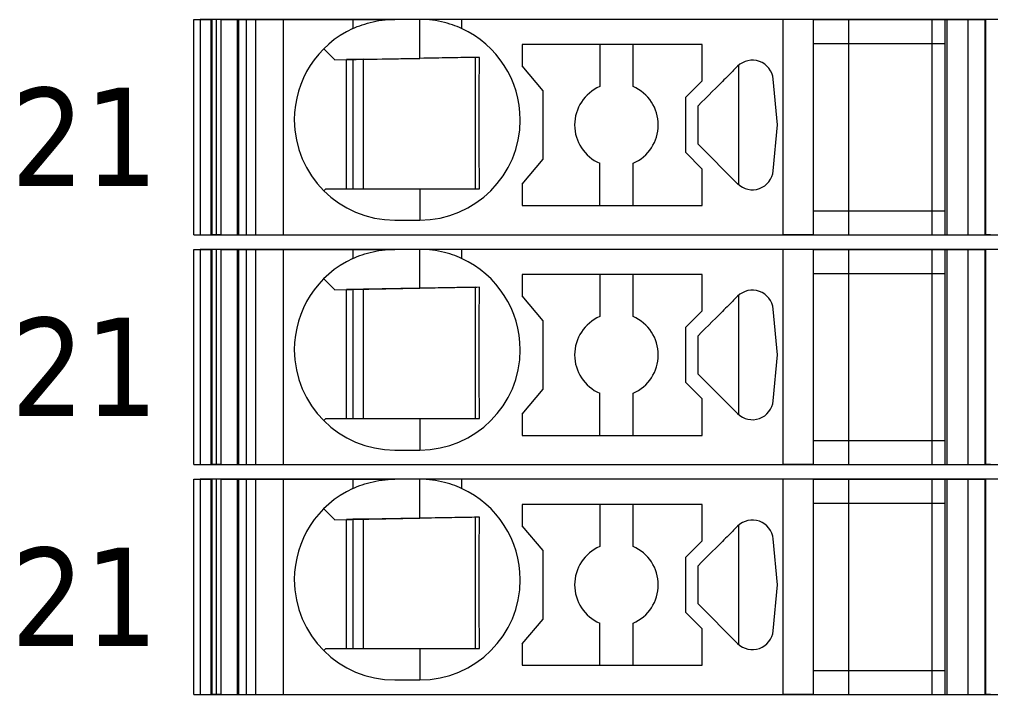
# Model space of a CAD drawing. Header units: millimetres. Extents: x 0 to 1680, y 0 to 1188.
# Drawn here: x 868.68 to 891.89, y 363.85 to 380 of the extents above; entities that cross this region are included whole.
import ezdxf
from ezdxf.enums import TextEntityAlignment as Align

# ---------------------------------------------------------------- set-up
doc = ezdxf.new("R2010")
doc.units = ezdxf.units.MM
for name, color, linetype, lineweight in [('EPLAN309', 5, 'Continuous', 5), ('EPLAN493', 5, 'Continuous', 5), ('MAIN-1', 7, 'Continuous', 5), ('MAIN-2', 7, 'Continuous', 5)]:
    doc.layers.add(name, color=color, linetype=linetype, lineweight=lineweight)
doc.styles.add('Tahoma', font='')
doc.styles.get('Tahoma').set_extended_font_data('Tahoma')

# ---------------------------------------------------------------- blocks, each defined once
blk = doc.blocks.new('EPLSYM_LibrarySPECIAL_Symbol12_Variant0_Placement8_29')
at = {"layer": 'EPLAN309', "lineweight": 13, "ltscale": 16}
blk.add_lwpolyline([(0, -5.15), (68.15, -5.15), (68.15, 0), (0, 0)], close=True, dxfattribs=at)
at = {"layer": 'EPLAN493', "color": 5, "style": 'Tahoma'}
blk.add_attdef('17_20450', text='', height=2.3478, dxfattribs=at).set_placement((0, -21.83478), align=Align.MIDDLE_RIGHT)
blk = doc.blocks.new('EPLSYM_LibrarySPECIAL_Symbol12_Variant0_Placement8_30')
at = {"layer": 'EPLAN309', "lineweight": 13, "ltscale": 16}
blk.add_lwpolyline([(0, -5.15), (68.15, -5.15), (68.15, 0), (0, 0)], close=True, dxfattribs=at)
at = {"layer": 'EPLAN493', "color": 5, "style": 'Tahoma'}
blk.add_attdef('17_20450', text='', height=2.3478, dxfattribs=at).set_placement((0, -21.83478), align=Align.MIDDLE_RIGHT)
blk = doc.blocks.new('EPLSYM_LibrarySPECIAL_Symbol12_Variant0_Placement8_31')
at = {"layer": 'EPLAN309', "lineweight": 13, "ltscale": 16}
blk.add_lwpolyline([(0, -5.15), (68.15, -5.15), (68.15, 0), (0, 0)], close=True, dxfattribs=at)
at = {"layer": 'EPLAN493', "color": 5, "style": 'Tahoma'}
blk.add_attdef('17_20450', text='', height=2.3478, dxfattribs=at).set_placement((0, -21.83478), align=Align.MIDDLE_RIGHT)

msp = doc.modelspace()

# ---------------------------------------------------------------- linework, layer by layer
at = {"layer": 'MAIN-1'}
for p, q in [((872.85, 380), (873.284, 380)), ((872.85, 374.85), (872.85, 380)), ((873.393, 380), (873.284, 380)), ((873.284, 374.85), (873.284, 380)), ((873.501, 380), (873.393, 380)), ((873.393, 374.85), (873.393, 380)), ((873.501, 380), (876.65, 380)), ((873.501, 374.85), (873.501, 380)), ((876.65, 380), (877.65, 380)), ((876.65, 380), (876.65, 379.782)), ((876.65, 379.782), (876.702, 379.805)), ((876.702, 379.805), (876.756, 379.827)), ((876.756, 379.827), (876.813, 379.849)), ((876.813, 379.849), (876.872, 379.87)), ((876.872, 379.87), (876.933, 379.89)), ((876.933, 379.89), (876.997, 379.909)), ((876.997, 379.909), (877.063, 379.927)), ((877.063, 379.927), (877.131, 379.943)), ((877.131, 379.943), (877.201, 379.958)), ((877.201, 379.958), (877.272, 379.97)), ((877.272, 379.97), (877.346, 379.981)), ((877.346, 379.981), (877.421, 379.989)), ((877.421, 379.989), (877.497, 379.995)), ((877.497, 379.995), (877.573, 379.999)), ((877.573, 379.999), (877.65, 380)), ((878.25, 380), (877.65, 380)), ((878.327, 379.999), (878.25, 380)), ((879.25, 380), (878.25, 380)), ((878.25, 379.068), (878.25, 380)), ((878.403, 379.995), (878.327, 379.999)), ((878.479, 379.989), (878.403, 379.995)), ((878.554, 379.981), (878.479, 379.989)), ((878.628, 379.97), (878.554, 379.981)), ((878.699, 379.958), (878.628, 379.97)), ((878.769, 379.943), (878.699, 379.958)), ((878.837, 379.927), (878.769, 379.943)), ((878.903, 379.909), (878.837, 379.927)), ((878.967, 379.89), (878.903, 379.909)), ((879.028, 379.87), (878.967, 379.89)), ((879.087, 379.849), (879.028, 379.87)), ((879.144, 379.827), (879.087, 379.849)), ((879.198, 379.805), (879.144, 379.827)), ((879.25, 379.782), (879.198, 379.805)), ((886.932, 380), (879.25, 380)), ((879.25, 380), (879.25, 379.782)), ((887.65, 380), (886.932, 380)), ((886.932, 374.85), (886.932, 380)), ((887.65, 380), (890.8, 380)), ((887.65, 380), (887.65, 374.85)), ((890.8, 380), (891.35, 380)), ((890.8, 380), (890.8, 374.85)), ((891.35, 380), (891.784, 380)), ((891.35, 380), (891.35, 374.85)), ((891.893, 380), (891.784, 380)), ((891.784, 374.85), (891.784, 380)), ((880.7, 379.4), (880.7, 378.889)), ((885, 379.4), (880.7, 379.4)), ((882.55, 379.4), (882.55, 378.392)), ((883.35, 378.392), (883.35, 379.4)), ((885, 378.529), (885, 379.4)), ((887.65, 379.425), (890.8, 379.425)), ((875.953, 379.297), (876.217, 379.033)), ((876.217, 379.033), (878.25, 379.068)), ((876.5, 375.95), (876.5, 379.038)), ((876.65, 379.04), (876.65, 375.95)), ((876.9, 375.95), (876.9, 379.045)), ((878.345, 379.07), (878.25, 379.068)), ((878.438, 379.071), (878.345, 379.07)), ((878.53, 379.073), (878.438, 379.071)), ((878.618, 379.075), (878.53, 379.073)), ((878.703, 379.076), (878.618, 379.075)), ((878.786, 379.077), (878.703, 379.076)), ((878.865, 379.079), (878.786, 379.077)), ((878.943, 379.08), (878.865, 379.079)), ((879.017, 379.081), (878.943, 379.08)), ((879.09, 379.082), (879.017, 379.081)), ((879.16, 379.084), (879.09, 379.082)), ((879.229, 379.085), (879.16, 379.084)), ((879.297, 379.086), (879.229, 379.085)), ((879.363, 379.087), (879.297, 379.086)), ((879.428, 379.088), (879.363, 379.087)), ((879.491, 379.089), (879.428, 379.088)), ((879.554, 379.09), (879.491, 379.089)), ((879.615, 379.091), (879.554, 379.09)), ((879.579, 375.95), (879.579, 379.091)), ((879.676, 379.092), (879.615, 379.091)), ((879.673, 378.803), (879.674, 378.877)), ((879.674, 378.877), (879.675, 378.95)), ((879.675, 378.95), (879.676, 379.022)), ((879.676, 379.022), (879.676, 379.092)), ((881.2, 378.293), (880.7, 378.889)), ((885.846, 378.879), (885.815, 378.847)), ((885.867, 378.898), (885.867, 376.052)), ((879.671, 378.57), (879.672, 378.649)), ((879.672, 378.649), (879.673, 378.727)), ((879.673, 378.727), (879.673, 378.803)), ((885.627, 378.659), (885.594, 378.626)), ((885.658, 378.691), (885.627, 378.659)), ((885.69, 378.722), (885.658, 378.691)), ((885.721, 378.753), (885.69, 378.722)), ((885.752, 378.785), (885.721, 378.753)), ((885.784, 378.816), (885.752, 378.785)), ((885.815, 378.847), (885.784, 378.816)), ((879.669, 378.317), (879.67, 378.404)), ((879.67, 378.488), (879.671, 378.57)), ((879.67, 378.404), (879.67, 378.488)), ((884.6, 378.129), (885, 378.529)), ((885.402, 378.434), (885.323, 378.356)), ((885.443, 378.475), (885.402, 378.434)), ((885.483, 378.515), (885.443, 378.475)), ((885.521, 378.553), (885.483, 378.515)), ((885.558, 378.59), (885.521, 378.553)), ((885.594, 378.626), (885.558, 378.59)), ((886.802, 377.475), (886.698, 378.572)), ((879.668, 378.132), (879.669, 378.226)), ((879.669, 378.226), (879.669, 378.317)), ((881.2, 376.657), (881.2, 378.293)), ((885.158, 378.19), (885.072, 378.104)), ((885.242, 378.274), (885.158, 378.19)), ((885.323, 378.356), (885.242, 378.274)), ((879.667, 377.931), (879.668, 378.034)), ((879.668, 378.034), (879.668, 378.132)), ((884.6, 378.129), (884.6, 376.821)), ((884.986, 378.018), (884.9, 377.932)), ((885.072, 378.104), (884.986, 378.018)), ((879.667, 377.824), (879.667, 377.931)), ((879.667, 377.713), (879.667, 377.824)), ((879.667, 377.6), (879.667, 377.713)), ((884.9, 377.802), (884.9, 377.932)), ((884.9, 377.671), (884.9, 377.802)), ((879.667, 377.479), (879.667, 377.6)), ((879.667, 377.361), (879.667, 377.479)), ((884.9, 377.54), (884.9, 377.671)), ((884.9, 377.41), (884.9, 377.54)), ((886.698, 376.378), (886.802, 377.475)), ((879.667, 377.247), (879.667, 377.361)), ((879.668, 377.138), (879.667, 377.247)), ((884.9, 377.279), (884.9, 377.41)), ((884.9, 377.148), (884.9, 377.279)), ((879.668, 377.034), (879.668, 377.138)), ((879.669, 376.934), (879.668, 377.034)), ((884.9, 377.018), (884.9, 377.148)), ((884.9, 377.018), (885.846, 376.071)), ((879.669, 376.839), (879.669, 376.934)), ((879.67, 376.748), (879.669, 376.839)), ((885, 376.421), (884.6, 376.821)), ((879.671, 376.659), (879.67, 376.748)), ((879.672, 376.573), (879.671, 376.659)), ((879.672, 376.49), (879.672, 376.573)), ((880.7, 376.061), (881.2, 376.657)), ((882.55, 375.55), (882.55, 376.558)), ((883.35, 375.55), (883.35, 376.558)), ((879.673, 376.408), (879.672, 376.49)), ((879.674, 376.329), (879.673, 376.408)), ((879.675, 376.25), (879.674, 376.329)), ((885, 375.55), (885, 376.421)), ((879.676, 376.174), (879.675, 376.25)), ((879.676, 376.098), (879.676, 376.174)), ((879.677, 376.024), (879.676, 376.098)), ((876, 375.95), (875.953, 375.903)), ((876, 375.95), (878.25, 375.95)), ((878.25, 375.95), (878.342, 375.95)), ((878.25, 375.95), (878.25, 375.2)), ((878.342, 375.95), (878.433, 375.95)), ((878.433, 375.95), (878.523, 375.95)), ((878.523, 375.95), (878.61, 375.95)), ((878.61, 375.95), (878.695, 375.95)), ((878.695, 375.95), (878.778, 375.95)), ((878.778, 375.95), (878.858, 375.95)), ((878.858, 375.95), (878.936, 375.95)), ((878.936, 375.95), (879.011, 375.95)), ((879.011, 375.95), (879.085, 375.95)), ((879.085, 375.95), (879.157, 375.95)), ((879.157, 375.95), (879.226, 375.95)), ((879.226, 375.95), (879.295, 375.95)), ((879.295, 375.95), (879.361, 375.95)), ((879.361, 375.95), (879.427, 375.95)), ((879.427, 375.95), (879.491, 375.95)), ((879.491, 375.95), (879.555, 375.95)), ((879.555, 375.95), (879.617, 375.95)), ((879.617, 375.95), (879.678, 375.95)), ((879.678, 375.95), (879.677, 376.024)), ((880.7, 376.061), (880.7, 375.55)), ((880.7, 375.55), (885, 375.55)), ((887.65, 375.425), (890.8, 375.425)), ((877.65, 375.2), (878.25, 375.2)), ((872.85, 374.85), (873.284, 374.85)), ((873.393, 374.85), (873.284, 374.85)), ((873.501, 374.85), (873.393, 374.85)), ((873.501, 374.85), (886.932, 374.85)), ((887.65, 374.85), (886.932, 374.85)), ((887.65, 374.85), (890.8, 374.85)), ((890.8, 374.85), (891.35, 374.85)), ((891.35, 374.85), (891.784, 374.85)), ((891.893, 374.85), (891.784, 374.85)), ((872.85, 374.5), (873.284, 374.5)), ((872.85, 369.35), (872.85, 374.5)), ((873.393, 374.5), (873.284, 374.5)), ((873.284, 369.35), (873.284, 374.5)), ((873.501, 374.5), (873.393, 374.5)), ((873.393, 369.35), (873.393, 374.5)), ((873.501, 374.5), (876.65, 374.5)), ((873.501, 369.35), (873.501, 374.5)), ((876.65, 374.5), (877.65, 374.5)), ((876.65, 374.5), (876.65, 374.282)), ((877.131, 374.443), (877.201, 374.458)), ((877.201, 374.458), (877.272, 374.47)), ((877.272, 374.47), (877.346, 374.481)), ((877.346, 374.481), (877.421, 374.489)), ((877.421, 374.489), (877.497, 374.495)), ((877.497, 374.495), (877.573, 374.499)), ((877.573, 374.499), (877.65, 374.5)), ((878.25, 374.5), (877.65, 374.5)), ((878.327, 374.499), (878.25, 374.5)), ((879.25, 374.5), (878.25, 374.5)), ((878.25, 373.568), (878.25, 374.5)), ((878.403, 374.495), (878.327, 374.499)), ((878.479, 374.489), (878.403, 374.495)), ((878.554, 374.481), (878.479, 374.489)), ((878.628, 374.47), (878.554, 374.481)), ((878.699, 374.458), (878.628, 374.47)), ((878.769, 374.443), (878.699, 374.458)), ((886.932, 374.5), (879.25, 374.5)), ((879.25, 374.5), (879.25, 374.282)), ((887.65, 374.5), (886.932, 374.5)), ((886.932, 369.35), (886.932, 374.5)), ((887.65, 374.5), (890.8, 374.5)), ((887.65, 374.5), (887.65, 369.35)), ((890.8, 374.5), (891.35, 374.5)), ((890.8, 374.5), (890.8, 369.35)), ((891.35, 374.5), (891.784, 374.5)), ((891.35, 374.5), (891.35, 369.35)), ((891.893, 374.5), (891.784, 374.5)), ((891.784, 369.35), (891.784, 374.5)), ((876.65, 374.282), (876.702, 374.305)), ((876.702, 374.305), (876.756, 374.327)), ((876.756, 374.327), (876.813, 374.349)), ((876.813, 374.349), (876.872, 374.37)), ((876.872, 374.37), (876.933, 374.39)), ((876.933, 374.39), (876.997, 374.409)), ((876.997, 374.409), (877.063, 374.427)), ((877.063, 374.427), (877.131, 374.443)), ((878.837, 374.427), (878.769, 374.443)), ((878.903, 374.409), (878.837, 374.427)), ((878.967, 374.39), (878.903, 374.409)), ((879.028, 374.37), (878.967, 374.39)), ((879.087, 374.349), (879.028, 374.37)), ((879.144, 374.327), (879.087, 374.349)), ((879.198, 374.305), (879.144, 374.327)), ((879.25, 374.282), (879.198, 374.305)), ((875.953, 373.797), (876.217, 373.533)), ((880.7, 373.9), (880.7, 373.389)), ((885, 373.9), (880.7, 373.9)), ((882.55, 373.9), (882.55, 372.892)), ((883.35, 372.892), (883.35, 373.9)), ((885, 373.029), (885, 373.9)), ((887.65, 373.925), (890.8, 373.925)), ((876.217, 373.533), (878.25, 373.568)), ((876.5, 370.45), (876.5, 373.538)), ((876.65, 373.54), (876.65, 370.45)), ((876.9, 370.45), (876.9, 373.545)), ((878.345, 373.57), (878.25, 373.568)), ((878.438, 373.571), (878.345, 373.57)), ((878.53, 373.573), (878.438, 373.571)), ((878.618, 373.575), (878.53, 373.573)), ((878.703, 373.576), (878.618, 373.575)), ((878.786, 373.577), (878.703, 373.576)), ((878.865, 373.579), (878.786, 373.577)), ((878.943, 373.58), (878.865, 373.579)), ((879.017, 373.581), (878.943, 373.58)), ((879.09, 373.582), (879.017, 373.581)), ((879.16, 373.584), (879.09, 373.582)), ((879.229, 373.585), (879.16, 373.584)), ((879.297, 373.586), (879.229, 373.585)), ((879.363, 373.587), (879.297, 373.586)), ((879.428, 373.588), (879.363, 373.587)), ((879.491, 373.589), (879.428, 373.588)), ((879.554, 373.59), (879.491, 373.589)), ((879.615, 373.591), (879.554, 373.59)), ((879.579, 370.45), (879.579, 373.591)), ((879.676, 373.592), (879.615, 373.591)), ((879.676, 373.522), (879.676, 373.592)), ((879.673, 373.303), (879.674, 373.377)), ((879.673, 373.227), (879.673, 373.303)), ((879.674, 373.377), (879.675, 373.45)), ((879.675, 373.45), (879.676, 373.522)), ((881.2, 372.793), (880.7, 373.389)), ((885.784, 373.316), (885.752, 373.285)), ((885.815, 373.347), (885.784, 373.316)), ((885.846, 373.379), (885.815, 373.347)), ((885.867, 373.398), (885.867, 370.552)), ((879.67, 372.988), (879.671, 373.07)), ((879.671, 373.07), (879.672, 373.149)), ((879.672, 373.149), (879.673, 373.227)), ((885.558, 373.09), (885.521, 373.053)), ((885.594, 373.126), (885.558, 373.09)), ((885.627, 373.159), (885.594, 373.126)), ((885.658, 373.191), (885.627, 373.159)), ((885.69, 373.222), (885.658, 373.191)), ((885.721, 373.253), (885.69, 373.222)), ((885.752, 373.285), (885.721, 373.253)), ((886.802, 371.975), (886.698, 373.072)), ((879.669, 372.817), (879.67, 372.904)), ((879.67, 372.904), (879.67, 372.988)), ((884.6, 372.629), (885, 373.029)), ((885.323, 372.856), (885.242, 372.774)), ((885.402, 372.934), (885.323, 372.856)), ((885.443, 372.975), (885.402, 372.934)), ((885.483, 373.015), (885.443, 372.975)), ((885.521, 373.053), (885.483, 373.015)), ((879.668, 372.632), (879.669, 372.726)), ((879.668, 372.534), (879.668, 372.632)), ((879.669, 372.726), (879.669, 372.817)), ((881.2, 371.157), (881.2, 372.793)), ((884.6, 372.629), (884.6, 371.321)), ((885.072, 372.604), (884.986, 372.518)), ((885.158, 372.69), (885.072, 372.604)), ((885.242, 372.774), (885.158, 372.69)), ((879.667, 372.431), (879.668, 372.534)), ((879.667, 372.324), (879.667, 372.431)), ((884.986, 372.518), (884.9, 372.432)), ((884.9, 372.302), (884.9, 372.432)), ((879.667, 372.213), (879.667, 372.324)), ((879.667, 372.1), (879.667, 372.213)), ((884.9, 372.171), (884.9, 372.302)), ((884.9, 372.04), (884.9, 372.171)), ((879.667, 371.979), (879.667, 372.1)), ((879.667, 371.861), (879.667, 371.979)), ((884.9, 371.91), (884.9, 372.04)), ((884.9, 371.779), (884.9, 371.91)), ((886.698, 370.878), (886.802, 371.975)), ((879.667, 371.747), (879.667, 371.861)), ((879.668, 371.638), (879.667, 371.747)), ((884.9, 371.648), (884.9, 371.779)), ((879.668, 371.534), (879.668, 371.638)), ((879.669, 371.434), (879.668, 371.534)), ((884.9, 371.518), (884.9, 371.648)), ((884.9, 371.518), (885.846, 370.571)), ((879.669, 371.339), (879.669, 371.434)), ((879.67, 371.248), (879.669, 371.339)), ((879.671, 371.159), (879.67, 371.248)), ((885, 370.921), (884.6, 371.321)), ((879.672, 371.073), (879.671, 371.159)), ((879.672, 370.99), (879.672, 371.073)), ((879.673, 370.908), (879.672, 370.99)), ((880.7, 370.561), (881.2, 371.157)), ((882.55, 370.05), (882.55, 371.058)), ((883.35, 370.05), (883.35, 371.058)), ((879.674, 370.829), (879.673, 370.908)), ((879.675, 370.75), (879.674, 370.829)), ((879.676, 370.674), (879.675, 370.75)), ((885, 370.05), (885, 370.921)), ((879.676, 370.598), (879.676, 370.674)), ((879.677, 370.524), (879.676, 370.598)), ((879.678, 370.45), (879.677, 370.524)), ((880.7, 370.561), (880.7, 370.05)), ((876, 370.45), (875.953, 370.403)), ((876, 370.45), (878.25, 370.45)), ((878.25, 370.45), (878.342, 370.45)), ((878.25, 370.45), (878.25, 369.7)), ((878.342, 370.45), (878.433, 370.45)), ((878.433, 370.45), (878.523, 370.45)), ((878.523, 370.45), (878.61, 370.45)), ((878.61, 370.45), (878.695, 370.45)), ((878.695, 370.45), (878.778, 370.45)), ((878.778, 370.45), (878.858, 370.45)), ((878.858, 370.45), (878.936, 370.45)), ((878.936, 370.45), (879.011, 370.45)), ((879.011, 370.45), (879.085, 370.45)), ((879.085, 370.45), (879.157, 370.45)), ((879.157, 370.45), (879.226, 370.45)), ((879.226, 370.45), (879.295, 370.45)), ((879.295, 370.45), (879.361, 370.45)), ((879.361, 370.45), (879.427, 370.45)), ((879.427, 370.45), (879.491, 370.45)), ((879.491, 370.45), (879.555, 370.45)), ((879.555, 370.45), (879.617, 370.45)), ((879.617, 370.45), (879.678, 370.45)), ((880.7, 370.05), (885, 370.05)), ((887.65, 369.925), (890.8, 369.925)), ((877.65, 369.7), (878.25, 369.7)), ((872.85, 369.35), (873.284, 369.35)), ((873.393, 369.35), (873.284, 369.35)), ((873.501, 369.35), (873.393, 369.35)), ((873.501, 369.35), (886.932, 369.35)), ((887.65, 369.35), (886.932, 369.35)), ((887.65, 369.35), (890.8, 369.35)), ((890.8, 369.35), (891.35, 369.35)), ((891.35, 369.35), (891.784, 369.35)), ((891.893, 369.35), (891.784, 369.35)), ((872.85, 369), (873.284, 369)), ((872.85, 363.85), (872.85, 369)), ((873.393, 369), (873.284, 369)), ((873.284, 363.85), (873.284, 369)), ((873.501, 369), (873.393, 369)), ((873.393, 363.85), (873.393, 369)), ((873.501, 369), (876.65, 369)), ((873.501, 363.85), (873.501, 369)), ((876.65, 369), (877.65, 369)), ((876.65, 369), (876.65, 368.782)), ((876.872, 368.87), (876.933, 368.89)), ((876.933, 368.89), (876.997, 368.909)), ((876.997, 368.909), (877.063, 368.927)), ((877.063, 368.927), (877.131, 368.943)), ((877.131, 368.943), (877.201, 368.958)), ((877.201, 368.958), (877.272, 368.97)), ((877.272, 368.97), (877.346, 368.981)), ((877.346, 368.981), (877.421, 368.989)), ((877.421, 368.989), (877.497, 368.995)), ((877.497, 368.995), (877.573, 368.999)), ((877.573, 368.999), (877.65, 369)), ((878.25, 369), (877.65, 369)), ((878.327, 368.999), (878.25, 369)), ((879.25, 369), (878.25, 369)), ((878.25, 368.068), (878.25, 369)), ((878.403, 368.995), (878.327, 368.999)), ((878.479, 368.989), (878.403, 368.995)), ((878.554, 368.981), (878.479, 368.989)), ((878.628, 368.97), (878.554, 368.981)), ((878.699, 368.958), (878.628, 368.97)), ((878.769, 368.943), (878.699, 368.958)), ((878.837, 368.927), (878.769, 368.943)), ((878.903, 368.909), (878.837, 368.927)), ((878.967, 368.89), (878.903, 368.909)), ((879.028, 368.87), (878.967, 368.89)), ((886.932, 369), (879.25, 369)), ((879.25, 369), (879.25, 368.782)), ((887.65, 369), (886.932, 369)), ((886.932, 363.85), (886.932, 369)), ((887.65, 369), (890.8, 369)), ((887.65, 369), (887.65, 363.85)), ((890.8, 369), (891.35, 369)), ((890.8, 369), (890.8, 363.85)), ((891.35, 369), (891.784, 369)), ((891.35, 369), (891.35, 363.85)), ((891.893, 369), (891.784, 369)), ((891.784, 363.85), (891.784, 369)), ((876.65, 368.782), (876.702, 368.805)), ((876.702, 368.805), (876.756, 368.827)), ((876.756, 368.827), (876.813, 368.849)), ((876.813, 368.849), (876.872, 368.87)), ((879.087, 368.849), (879.028, 368.87)), ((879.144, 368.827), (879.087, 368.849)), ((879.198, 368.805), (879.144, 368.827)), ((879.25, 368.782), (879.198, 368.805)), ((887.65, 368.425), (890.8, 368.425)), ((875.953, 368.297), (876.217, 368.033)), ((880.7, 368.4), (880.7, 367.889)), ((885, 368.4), (880.7, 368.4)), ((882.55, 368.4), (882.55, 367.392)), ((883.35, 367.392), (883.35, 368.4)), ((885, 367.529), (885, 368.4)), ((876.217, 368.033), (878.25, 368.068)), ((876.5, 364.95), (876.5, 368.038)), ((876.65, 368.04), (876.65, 364.95)), ((876.9, 364.95), (876.9, 368.045)), ((878.345, 368.07), (878.25, 368.068)), ((878.438, 368.071), (878.345, 368.07)), ((878.53, 368.073), (878.438, 368.071)), ((878.618, 368.075), (878.53, 368.073)), ((878.703, 368.076), (878.618, 368.075)), ((878.786, 368.077), (878.703, 368.076)), ((878.865, 368.079), (878.786, 368.077)), ((878.943, 368.08), (878.865, 368.079)), ((879.017, 368.081), (878.943, 368.08)), ((879.09, 368.082), (879.017, 368.081)), ((879.16, 368.084), (879.09, 368.082)), ((879.229, 368.085), (879.16, 368.084)), ((879.297, 368.086), (879.229, 368.085)), ((879.363, 368.087), (879.297, 368.086)), ((879.428, 368.088), (879.363, 368.087)), ((879.491, 368.089), (879.428, 368.088)), ((879.554, 368.09), (879.491, 368.089)), ((879.615, 368.091), (879.554, 368.09)), ((879.579, 364.95), (879.579, 368.091)), ((879.676, 368.092), (879.615, 368.091)), ((879.675, 367.95), (879.676, 368.022)), ((879.676, 368.022), (879.676, 368.092)), ((879.672, 367.649), (879.673, 367.727)), ((879.673, 367.803), (879.674, 367.877)), ((879.673, 367.727), (879.673, 367.803)), ((879.674, 367.877), (879.675, 367.95)), ((881.2, 367.293), (880.7, 367.889)), ((885.721, 367.753), (885.69, 367.722)), ((885.752, 367.785), (885.721, 367.753)), ((885.784, 367.816), (885.752, 367.785)), ((885.815, 367.847), (885.784, 367.816)), ((885.846, 367.879), (885.815, 367.847)), ((885.867, 367.898), (885.867, 365.052)), ((879.67, 367.488), (879.671, 367.57)), ((879.671, 367.57), (879.672, 367.649)), ((884.6, 367.129), (885, 367.529)), ((885.483, 367.515), (885.443, 367.475)), ((885.521, 367.553), (885.483, 367.515)), ((885.558, 367.59), (885.521, 367.553)), ((885.594, 367.626), (885.558, 367.59)), ((885.627, 367.659), (885.594, 367.626)), ((885.658, 367.691), (885.627, 367.659)), ((885.69, 367.722), (885.658, 367.691)), ((886.802, 366.475), (886.698, 367.572)), ((879.669, 367.317), (879.67, 367.404)), ((879.669, 367.226), (879.669, 367.317)), ((879.67, 367.404), (879.67, 367.488)), ((881.2, 365.657), (881.2, 367.293)), ((885.242, 367.274), (885.158, 367.19)), ((885.323, 367.356), (885.242, 367.274)), ((885.402, 367.434), (885.323, 367.356)), ((885.443, 367.475), (885.402, 367.434)), ((879.667, 366.931), (879.668, 367.034)), ((879.668, 367.132), (879.669, 367.226)), ((879.668, 367.034), (879.668, 367.132)), ((884.6, 367.129), (884.6, 365.821)), ((885.072, 367.104), (884.986, 367.018)), ((885.158, 367.19), (885.072, 367.104)), ((879.667, 366.824), (879.667, 366.931)), ((879.667, 366.713), (879.667, 366.824)), ((884.986, 367.018), (884.9, 366.932)), ((884.9, 366.802), (884.9, 366.932)), ((884.9, 366.671), (884.9, 366.802)), ((879.667, 366.6), (879.667, 366.713)), ((879.667, 366.479), (879.667, 366.6)), ((884.9, 366.54), (884.9, 366.671)), ((879.667, 366.361), (879.667, 366.479)), ((879.667, 366.247), (879.667, 366.361)), ((884.9, 366.41), (884.9, 366.54)), ((884.9, 366.279), (884.9, 366.41)), ((886.698, 365.378), (886.802, 366.475)), ((879.668, 366.138), (879.667, 366.247)), ((879.668, 366.034), (879.668, 366.138)), ((884.9, 366.148), (884.9, 366.279)), ((884.9, 366.018), (884.9, 366.148)), ((879.669, 365.934), (879.668, 366.034)), ((879.669, 365.839), (879.669, 365.934)), ((884.9, 366.018), (885.846, 365.071)), ((879.67, 365.748), (879.669, 365.839)), ((879.671, 365.659), (879.67, 365.748)), ((879.672, 365.573), (879.671, 365.659)), ((880.7, 365.061), (881.2, 365.657)), ((885, 365.421), (884.6, 365.821)), ((879.672, 365.49), (879.672, 365.573)), ((879.673, 365.408), (879.672, 365.49)), ((879.674, 365.329), (879.673, 365.408)), ((882.55, 364.55), (882.55, 365.558)), ((883.35, 364.55), (883.35, 365.558)), ((885, 364.55), (885, 365.421)), ((879.675, 365.25), (879.674, 365.329)), ((879.676, 365.174), (879.675, 365.25)), ((879.676, 365.098), (879.676, 365.174)), ((876, 364.95), (875.953, 364.903)), ((876, 364.95), (878.25, 364.95)), ((878.25, 364.95), (878.342, 364.95)), ((878.25, 364.95), (878.25, 364.2)), ((878.342, 364.95), (878.433, 364.95)), ((878.433, 364.95), (878.523, 364.95)), ((878.523, 364.95), (878.61, 364.95)), ((878.61, 364.95), (878.695, 364.95)), ((878.695, 364.95), (878.778, 364.95)), ((878.778, 364.95), (878.858, 364.95)), ((878.858, 364.95), (878.936, 364.95)), ((878.936, 364.95), (879.011, 364.95)), ((879.011, 364.95), (879.085, 364.95)), ((879.085, 364.95), (879.157, 364.95)), ((879.157, 364.95), (879.226, 364.95)), ((879.226, 364.95), (879.295, 364.95)), ((879.295, 364.95), (879.361, 364.95)), ((879.361, 364.95), (879.427, 364.95)), ((879.427, 364.95), (879.491, 364.95)), ((879.491, 364.95), (879.555, 364.95)), ((879.555, 364.95), (879.617, 364.95)), ((879.617, 364.95), (879.678, 364.95)), ((879.677, 365.024), (879.676, 365.098)), ((879.678, 364.95), (879.677, 365.024)), ((880.7, 365.061), (880.7, 364.55)), ((880.7, 364.55), (885, 364.55)), ((887.65, 364.425), (890.8, 364.425)), ((877.65, 364.2), (878.25, 364.2)), ((872.85, 363.85), (873.284, 363.85)), ((873.393, 363.85), (873.284, 363.85)), ((873.501, 363.85), (873.393, 363.85)), ((873.501, 363.85), (886.932, 363.85)), ((887.65, 363.85), (886.932, 363.85)), ((887.65, 363.85), (890.8, 363.85)), ((890.8, 363.85), (891.35, 363.85)), ((891.35, 363.85), (891.784, 363.85)), ((891.893, 363.85), (891.784, 363.85))]:
    msp.add_line(p, q, dxfattribs=at)
for centre, radius, start, end in [((877.65, 377.6), 2.4, 114.6244, 180), ((878.25, 377.6), 2.4, 0, 65.3756), ((886.2, 378.525), 0.5, 5.4404, 135), ((882.95, 377.475), 1, 113.5782, 180), ((882.95, 377.475), 1, 0, 66.4218), ((877.65, 377.6), 2.4, 180, 270), ((878.25, 377.6), 2.4, 270, 0), ((882.95, 377.475), 1, 180, 246.4218), ((882.95, 377.475), 1, 293.5782, 0), ((886.2, 376.425), 0.5, 225, 354.5596), ((877.65, 372.1), 2.4, 114.6244, 180), ((878.25, 372.1), 2.4, 0, 65.3756), ((886.2, 373.025), 0.5, 5.4404, 135), ((882.95, 371.975), 1, 113.5782, 180), ((882.95, 371.975), 1, 0, 66.4218), ((877.65, 372.1), 2.4, 180, 270), ((878.25, 372.1), 2.4, 270, 0), ((882.95, 371.975), 1, 180, 246.4218), ((882.95, 371.975), 1, 293.5782, 0), ((886.2, 370.925), 0.5, 225, 354.5596), ((877.65, 366.6), 2.4, 114.6244, 180), ((878.25, 366.6), 2.4, 0, 65.3756), ((886.2, 367.525), 0.5, 5.4404, 135), ((882.95, 366.475), 1, 113.5782, 180), ((882.95, 366.475), 1, 0, 66.4218), ((877.65, 366.6), 2.4, 180, 270), ((878.25, 366.6), 2.4, 270, 0), ((882.95, 366.475), 1, 180, 246.4218), ((882.95, 366.475), 1, 293.5782, 0), ((886.2, 365.425), 0.5, 225, 354.5596)]:
    msp.add_arc(centre, radius, start, end, dxfattribs=at)
at = {"layer": 'MAIN-2'}
for p, q in [((873.256, 380), (873.256, 374.85)), ((873.889, 374.85), (873.889, 380)), ((873.917, 380), (873.917, 374.85)), ((874.102, 380), (874.102, 374.85)), ((874.32, 380), (874.32, 374.85)), ((874.981, 380), (874.981, 374.85)), ((888.506, 374.85), (888.506, 380)), ((890.491, 380), (890.491, 374.85)), ((890.85, 380), (890.85, 374.85)), ((891.756, 380), (891.756, 374.85)), ((876.9, 379.053), (879.579, 379.1)), ((879.579, 379.1), (879.676, 379.092)), ((879.579, 379.091), (879.579, 379.1)), ((876.217, 379.033), (876.5, 379.038)), ((876.65, 379.042), (876.5, 379.039)), ((876.5, 379.039), (876.5, 379.038)), ((876.5, 379.038), (876.5, 379.038)), ((876.9, 379.048), (876.65, 379.043)), ((876.65, 379.042), (876.65, 379.043)), ((876.65, 379.042), (876.65, 379.04)), ((876.9, 379.048), (876.9, 379.053)), ((876.9, 379.045), (876.9, 379.048)), ((876.65, 375.95), (876.65, 375.95)), ((876.9, 375.95), (876.9, 375.95)), ((873.256, 374.5), (873.256, 369.35)), ((873.889, 369.35), (873.889, 374.5)), ((873.917, 374.5), (873.917, 369.35)), ((874.102, 374.5), (874.102, 369.35)), ((874.32, 374.5), (874.32, 369.35)), ((874.981, 374.5), (874.981, 369.35)), ((888.506, 369.35), (888.506, 374.5)), ((890.491, 374.5), (890.491, 369.35)), ((890.85, 374.5), (890.85, 369.35)), ((891.756, 374.5), (891.756, 369.35)), ((876.217, 373.533), (876.5, 373.538)), ((876.65, 373.542), (876.5, 373.539)), ((876.5, 373.539), (876.5, 373.538)), ((876.5, 373.538), (876.5, 373.538)), ((876.9, 373.548), (876.65, 373.543)), ((876.65, 373.542), (876.65, 373.543)), ((876.65, 373.542), (876.65, 373.54)), ((876.9, 373.553), (879.579, 373.6)), ((876.9, 373.548), (876.9, 373.553)), ((876.9, 373.545), (876.9, 373.548)), ((879.579, 373.6), (879.676, 373.592)), ((879.579, 373.591), (879.579, 373.6)), ((876.65, 370.45), (876.65, 370.45)), ((876.9, 370.45), (876.9, 370.45)), ((873.256, 369), (873.256, 363.85)), ((873.889, 363.85), (873.889, 369)), ((873.917, 369), (873.917, 363.85)), ((874.102, 369), (874.102, 363.85)), ((874.32, 369), (874.32, 363.85)), ((874.981, 369), (874.981, 363.85)), ((888.506, 363.85), (888.506, 369)), ((890.491, 369), (890.491, 363.85)), ((890.85, 369), (890.85, 363.85)), ((891.756, 369), (891.756, 363.85)), ((876.217, 368.033), (876.5, 368.038)), ((876.65, 368.042), (876.5, 368.039)), ((876.5, 368.039), (876.5, 368.038)), ((876.5, 368.038), (876.5, 368.038)), ((876.9, 368.048), (876.65, 368.043)), ((876.65, 368.042), (876.65, 368.043)), ((876.65, 368.042), (876.65, 368.04)), ((876.9, 368.053), (879.579, 368.1)), ((876.9, 368.048), (876.9, 368.053)), ((876.9, 368.045), (876.9, 368.048)), ((879.579, 368.1), (879.676, 368.092)), ((879.579, 368.091), (879.579, 368.1)), ((876.65, 364.95), (876.65, 364.95)), ((876.9, 364.95), (876.9, 364.95))]:
    msp.add_line(p, q, dxfattribs=at)

# ---------------------------------------------------------------- block references
ref = msp.add_blockref('EPLSYM_LibrarySPECIAL_Symbol12_Variant0_Placement8_29', (873, 380))
ref.add_attrib('17_20450', '21', dxfattribs={"layer": 'EPLAN493', "color": 5, "height": 2.3478, "style": 'Tahoma'}).set_placement((872, 377.19), align=Align.MIDDLE_RIGHT)
ref = msp.add_blockref('EPLSYM_LibrarySPECIAL_Symbol12_Variant0_Placement8_30', (873, 374.5))
ref.add_attrib('17_20450', '21', dxfattribs={"layer": 'EPLAN493', "color": 5, "height": 2.3478, "style": 'Tahoma'}).set_placement((872, 371.69), align=Align.MIDDLE_RIGHT)
ref = msp.add_blockref('EPLSYM_LibrarySPECIAL_Symbol12_Variant0_Placement8_31', (873, 369))
ref.add_attrib('17_20450', '21', dxfattribs={"layer": 'EPLAN493', "color": 5, "height": 2.3478, "style": 'Tahoma'}).set_placement((872, 366.19), align=Align.MIDDLE_RIGHT)

doc.saveas('drawing.dxf')
